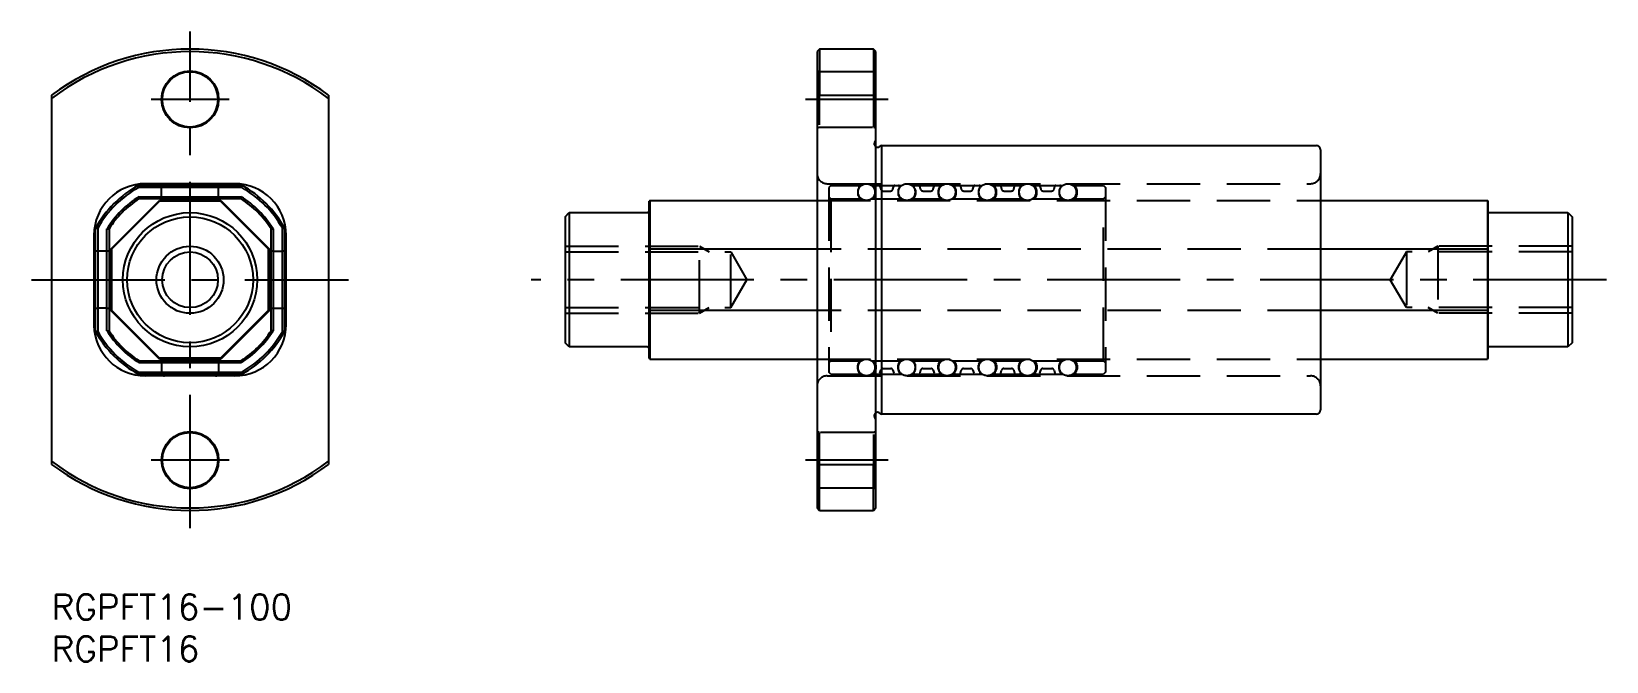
# Model space of a CAD drawing. Extents: x -2 to 185, y -8 to 67.
import ezdxf

# ---------------------------------------------------------------- set-up
doc = ezdxf.new("R2010")
doc.units = 0
doc.header["$LTSCALE"] = 0.5
doc.linetypes.add('CENTER', pattern=[50.8, 31.75, -6.35, 6.35, -6.35])
doc.linetypes.add('DASHED', pattern=[19.05, 12.7, -6.35])
for name, color, linetype in [('MSM_CENTER', 1, 'CENTER'), ('MSM_CONTINUOUS', 7, 'CONTINUOUS'), ('MSM_DASHED', 4, 'DASHED'), ('MSM_NARROW', 5, 'CONTINUOUS'), ('MSM_PART_NUMBER', 7, 'CONTINUOUS')]:
    doc.layers.add(name, color=color, linetype=linetype)
doc.styles.get("Standard").update_dxf_attribs({"font": 'txt.shx', "height": 3, "bigfont": 'bigfont.shx'})

msp = doc.modelspace()

# ---------------------------------------------------------------- linework, layer by layer
at = {"layer": 'MSM_CENTER'}
for p, q in [((16.5, 7.91), (16.5, 67.09)), ((21.15, 59), (11.85, 59)), ((99.69, 59), (89.85, 59)), ((-2.39, 37.5), (35.39, 37.5)), ((185.29, 37.5), (57.16, 37.5)), ((21.15, 16), (11.85, 16)), ((99.69, 16), (89.85, 16))]:
    msp.add_line(p, q, dxfattribs=at)
at = {"layer": 'MSM_CONTINUOUS'}
for p, q in [((91.52, 65), (91.22, 64.7)), ((91.22, 64.7), (91.22, 10.3)), ((97.92, 65), (91.52, 65)), ((91.52, 65), (91.52, 59.5)), ((98.22, 64.7), (97.92, 65)), ((97.92, 65), (97.92, 59.5)), ((98.22, 10.3), (98.22, 64.7)), ((0, 59.5), (0, 15.5)), ((33, 59.5), (33, 15.5)), ((91.52, 59.5), (91.22, 59.13)), ((91.52, 59.5), (97.92, 59.5)), ((98.22, 59.13), (97.92, 59.5)), ((98.88, 53.5), (98.62, 53.35)), ((98.88, 53.5), (150.72, 53.5)), ((98.88, 53.5), (98.88, 21.5)), ((151.22, 53), (151.22, 22)), ((21.82, 48.95), (11.18, 48.95)), ((7.05, 41.15), (12.85, 46.95)), ((10.34, 48.75), (22.66, 48.75)), ((10.34, 48.75), (10.35, 48.5)), ((22.65, 48.5), (10.35, 48.5)), ((10.42, 47.15), (10.43, 47.4)), ((22.58, 47.15), (10.42, 47.15)), ((10.43, 47.4), (22.57, 47.4)), ((12.86, 46.85), (12.85, 46.95)), ((12.85, 46.95), (20.15, 46.95)), ((20.14, 46.85), (20.15, 46.95)), ((20.15, 46.95), (25.95, 41.15)), ((22.58, 47.15), (22.57, 47.4)), ((22.65, 48.5), (22.66, 48.75)), ((71.29, 46.95), (71.19, 46.85)), ((71.29, 46.95), (91.22, 46.95)), ((71.29, 46.95), (71.29, 28.05)), ((151.22, 46.95), (171.09, 46.95)), ((171.19, 46.85), (171.09, 46.95)), ((171.09, 46.95), (171.09, 28.05)), ((12.86, 46.85), (7.15, 41.14)), ((20.14, 46.85), (12.86, 46.85)), ((25.85, 41.14), (20.14, 46.85)), ((61.19, 45), (61.69, 45.5)), ((61.69, 45.5), (70.99, 45.5)), ((61.69, 45.5), (61.69, 29.5)), ((71.19, 28.15), (71.19, 46.85)), ((171.19, 28.15), (171.19, 46.85)), ((171.19, 45.5), (180.69, 45.5)), ((180.69, 45.5), (181.19, 45)), ((180.69, 45.5), (180.69, 29.5)), ((5.25, 31.34), (5.25, 43.66)), ((5.25, 43.66), (5.5, 43.65)), ((5.5, 43.65), (5.5, 31.35)), ((6.6, 43.57), (6.85, 43.58)), ((6.6, 31.43), (6.6, 43.57)), ((6.85, 43.58), (6.85, 31.42)), ((26.15, 31.42), (26.15, 43.58)), ((26.15, 43.58), (26.4, 43.57)), ((26.4, 43.57), (26.4, 31.43)), ((27.5, 43.65), (27.75, 43.66)), ((27.5, 31.35), (27.5, 43.65)), ((27.75, 43.66), (27.75, 31.34)), ((61.19, 45), (61.19, 30)), ((181.19, 45), (181.19, 30)), ((5.05, 42.82), (5.05, 32.06)), ((27.95, 32.18), (27.95, 42.82)), ((7.05, 33.85), (7.05, 41.15)), ((7.05, 41.15), (7.15, 41.14)), ((7.15, 41.14), (7.15, 33.86)), ((25.85, 41.14), (25.95, 41.15)), ((25.85, 33.86), (25.85, 41.14)), ((25.95, 41.15), (25.95, 33.85)), ((71.29, 41.15), (71.19, 41.14)), ((91.22, 41.15), (71.29, 41.15)), ((171.09, 41.15), (151.22, 41.15)), ((171.09, 41.15), (171.19, 41.14)), ((7.05, 33.85), (7.15, 33.86)), ((12.85, 28.05), (7.05, 33.85)), ((7.15, 33.86), (12.86, 28.15)), ((20.14, 28.15), (25.85, 33.86)), ((25.95, 33.85), (20.15, 28.05)), ((25.95, 33.85), (25.85, 33.86)), ((71.29, 33.85), (71.19, 33.86)), ((91.22, 33.85), (71.29, 33.85)), ((171.09, 33.85), (151.22, 33.85)), ((171.09, 33.85), (171.19, 33.86)), ((5.5, 31.35), (5.25, 31.34)), ((6.6, 31.43), (6.85, 31.42)), ((26.4, 31.43), (26.15, 31.42)), ((27.75, 31.34), (27.5, 31.35)), ((61.69, 29.5), (61.19, 30)), ((70.99, 29.5), (61.69, 29.5)), ((180.69, 29.5), (171.19, 29.5)), ((181.19, 30), (180.69, 29.5)), ((10.35, 26.5), (10.34, 26.25)), ((10.35, 26.5), (22.65, 26.5)), ((10.42, 27.85), (22.58, 27.85)), ((10.42, 27.85), (10.43, 27.6)), ((22.57, 27.6), (10.43, 27.6)), ((12.86, 28.15), (12.85, 28.05)), ((20.15, 28.05), (12.85, 28.05)), ((20.14, 28.15), (12.86, 28.15)), ((20.15, 28.05), (20.14, 28.15)), ((22.57, 27.6), (22.58, 27.85)), ((22.65, 26.5), (22.66, 26.25)), ((71.29, 28.05), (71.19, 28.15)), ((71.29, 28.05), (91.22, 28.05)), ((151.22, 28.05), (171.09, 28.05)), ((171.19, 28.15), (171.09, 28.05)), ((22.66, 26.25), (10.34, 26.25)), ((21.88, 26.05), (11.18, 26.05)), ((98.62, 21.65), (98.88, 21.5)), ((150.72, 21.5), (98.88, 21.5)), ((91.52, 15.5), (91.22, 15.87)), ((91.52, 10), (91.52, 15.5)), ((91.52, 15.5), (97.92, 15.5)), ((98.22, 15.87), (97.92, 15.5)), ((97.92, 10), (97.92, 15.5)), ((91.22, 10.3), (91.52, 10)), ((91.52, 10), (97.92, 10)), ((97.92, 10), (98.22, 10.3))]:
    msp.add_line(p, q, dxfattribs=at)
for centre, radius in [((16.5, 59), 3.4), ((16.5, 59), 3.3), ((16.5, 37.5), 8), ((16.5, 37.5), 7.5), ((16.5, 37.5), 3.32), ((16.5, 16), 3.4), ((16.5, 16), 3.3)]:
    msp.add_circle(centre, radius, dxfattribs=at)
for centre, radius, start, end in [((16.5, 37.49), 27.51, 53.1379, 126.8621), ((16.5, 37.49), 27.2, 52.6626, 127.3374), ((98.42, 53.7), 0.4, 240, 300), ((150.72, 53), 0.5, 0, 90), ((11.18, 42.82), 6.13, 90, 180), ((13.47, 48.58), 0.374, 90, 152.311), ((19.53, 48.58), 0.374, 27.689, 90), ((21.82, 42.82), 6.13, 360, 90), ((16.5, 37.5), 12.83, 118.7119, 151.2881), ((16.5, 37.5), 12.6, 119.2148, 150.7852), ((16.5, 37.5), 11.61, 121.5278, 148.4722), ((16.5, 37.5), 11.4, 122.1973, 147.8027), ((13.47, 47.32), 0.374, 207.689, 270), ((19.53, 47.32), 0.374, 270, 332.311), ((16.5, 37.5), 11.61, 31.5278, 58.4722), ((16.5, 37.5), 11.4, 32.1973, 57.8027), ((16.5, 37.5), 12.6, 29.2148, 60.7852), ((16.5, 37.5), 12.83, 28.7119, 61.2881), ((70.99, 45.7), 0.2, 270, 0), ((5.42, 40.53), 0.374, 117.689, 180), ((6.68, 40.53), 0.374, 0, 62.311), ((26.32, 40.53), 0.374, 117.689, 180), ((27.58, 40.53), 0.374, 0, 62.311), ((5.42, 34.47), 0.374, 180, 242.311), ((6.68, 34.47), 0.374, 297.689, 0), ((26.32, 34.47), 0.374, 180, 242.311), ((27.58, 34.47), 0.374, 297.689, 0), ((11.18, 32.19), 6.14, 181.1332, 270.0085), ((21.82, 32.18), 6.13, 270.0006, 359.9994), ((16.5, 37.5), 12.83, 208.7119, 241.2881), ((16.5, 37.5), 12.6, 209.2148, 240.7852), ((16.5, 37.5), 11.61, 211.5278, 238.4722), ((16.5, 37.5), 11.4, 212.1973, 237.8027), ((16.5, 37.5), 11.61, 301.5278, 328.4722), ((16.5, 37.5), 11.4, 302.1973, 327.8027), ((16.5, 37.5), 12.6, 299.2148, 330.7852), ((16.5, 37.5), 12.83, 298.7119, 331.2881), ((70.99, 29.3), 0.2, 0, 90), ((13.47, 27.68), 0.374, 90, 152.311), ((19.53, 27.68), 0.374, 27.689, 90), ((13.47, 26.42), 0.374, 207.689, 270), ((19.53, 26.42), 0.374, 270, 332.311), ((98.42, 21.3), 0.4, 59.9553, 120), ((150.72, 22), 0.5, 270, 0), ((16.5, 37.5), 27.2, 232.6502, 307.3409), ((16.5, 37.5), 27.5, 233.1257, 306.8655)]:
    msp.add_arc(centre, radius, start, end, dxfattribs=at)
at = {"layer": 'MSM_DASHED'}
for p, q in [((91.46, 62.3), (91.22, 62.4)), ((97.98, 62.3), (91.46, 62.3)), ((91.46, 62.3), (91.46, 55.7)), ((98.22, 62.4), (97.98, 62.3)), ((97.98, 55.7), (97.98, 62.3)), ((91.22, 55.6), (91.46, 55.7)), ((91.46, 55.7), (97.98, 55.7)), ((97.98, 55.7), (98.22, 55.6)), ((98.08, 53.9), (98.22, 54.15)), ((92.42, 48.95), (150.02, 48.95)), ((13.1, 47.32), (13.1, 48.58)), ((19.9, 47.32), (19.9, 48.58)), ((91.22, 46.95), (151.22, 46.95)), ((92.85, 48.75), (92.6, 48.5)), ((92.6, 48.5), (92.6, 26.5)), ((92.85, 47.15), (92.6, 47.4)), ((92.85, 48.75), (96.5, 48.75)), ((92.85, 47.15), (96.5, 47.15)), ((92.85, 47.15), (92.85, 27.85)), ((96.06, 48.16), (96.06, 47.68)), ((96.24, 48.55), (96.1, 48.3)), ((96.1, 47.55), (96.33, 47.15)), ((97.7, 48.75), (101.3, 48.75)), ((97.7, 47.15), (101.3, 47.15)), ((97.93, 47.15), (98.16, 47.55)), ((98.16, 48.3), (98.01, 48.55)), ((98.2, 47.68), (98.2, 48.16)), ((98.7, 48.65), (98.8, 48.28)), ((99.06, 48.08), (100, 48.08)), ((100.26, 48.28), (100.36, 48.65)), ((100.86, 48.16), (100.86, 47.68)), ((101.04, 48.55), (100.9, 48.3)), ((100.9, 47.55), (101.13, 47.15)), ((102.5, 48.75), (106.1, 48.75)), ((102.5, 47.15), (106.1, 47.15)), ((102.91, 47.55), (102.68, 47.15)), ((102.76, 48.55), (102.91, 48.3)), ((102.94, 48.16), (102.94, 47.68)), ((103.55, 48.28), (103.45, 48.65)), ((103.81, 48.08), (104.8, 48.08)), ((105.06, 48.28), (105.16, 48.65)), ((105.66, 48.16), (105.66, 47.68)), ((105.84, 48.55), (105.7, 48.3)), ((105.7, 47.55), (105.93, 47.15)), ((107.3, 48.75), (110.9, 48.75)), ((107.3, 47.15), (110.9, 47.15)), ((107.53, 47.15), (107.76, 47.55)), ((107.76, 48.3), (107.61, 48.55)), ((107.8, 47.68), (107.8, 48.16)), ((108.3, 48.65), (108.4, 48.28)), ((108.66, 48.08), (109.53, 48.08)), ((109.79, 48.28), (109.89, 48.65)), ((110.46, 48.16), (110.46, 47.68)), ((110.64, 48.55), (110.5, 48.3)), ((110.5, 47.55), (110.73, 47.15)), ((112.1, 48.75), (115.7, 48.75)), ((112.1, 47.15), (115.7, 47.15)), ((112.33, 47.15), (112.56, 47.55)), ((112.56, 48.3), (112.41, 48.55)), ((112.6, 47.68), (112.6, 48.16)), ((113.1, 48.65), (113.2, 48.28)), ((113.46, 48.08), (114.4, 48.08)), ((114.66, 48.28), (114.76, 48.65)), ((115.26, 48.16), (115.26, 47.68)), ((115.44, 48.55), (115.3, 48.3)), ((115.3, 47.55), (115.53, 47.15)), ((116.9, 48.75), (120.5, 48.75)), ((116.9, 47.15), (120.5, 47.15)), ((117.13, 47.15), (117.36, 47.55)), ((117.36, 48.3), (117.21, 48.55)), ((117.4, 47.68), (117.4, 48.16)), ((117.76, 48.65), (117.86, 48.28)), ((118.12, 48.08), (119.2, 48.08)), ((119.46, 48.28), (119.56, 48.65)), ((120.06, 48.16), (120.06, 47.68)), ((120.24, 48.55), (120.1, 48.3)), ((120.1, 47.55), (120.33, 47.15)), ((121.7, 48.75), (125.35, 48.75)), ((121.7, 47.15), (125.35, 47.15)), ((121.93, 47.15), (122.16, 47.55)), ((122.16, 48.3), (122.01, 48.55)), ((122.2, 47.68), (122.2, 48.16)), ((125.35, 48.75), (125.6, 48.5)), ((125.35, 47.15), (125.6, 47.4)), ((125.35, 27.85), (125.35, 47.15)), ((125.6, 48.5), (125.6, 26.5)), ((61.19, 41.5), (77.19, 41.5)), ((77.19, 33.5), (77.19, 41.5)), ((77.19, 41.5), (78.36, 40.82)), ((165.19, 41.5), (164.02, 40.82)), ((165.19, 41.5), (165.19, 33.5)), ((181.19, 41.5), (165.19, 41.5)), ((6.68, 40.9), (5.42, 40.9)), ((26.32, 40.9), (27.58, 40.9)), ((61.19, 40.82), (80.94, 40.82)), ((80.94, 34.18), (80.94, 40.82)), ((80.94, 40.82), (82.86, 37.5)), ((151.22, 41.15), (91.22, 41.15)), ((161.44, 40.82), (159.52, 37.5)), ((161.44, 40.82), (161.44, 34.18)), ((181.19, 40.82), (161.44, 40.82)), ((80.94, 34.18), (82.86, 37.5)), ((161.44, 34.18), (159.52, 37.5)), ((6.68, 34.1), (5.42, 34.1)), ((26.32, 34.1), (27.58, 34.1)), ((61.19, 34.18), (80.94, 34.18)), ((77.19, 33.5), (78.36, 34.18)), ((151.22, 33.85), (91.22, 33.85)), ((181.19, 34.18), (161.44, 34.18)), ((165.19, 33.5), (164.02, 34.18)), ((61.19, 33.5), (77.19, 33.5)), ((181.19, 33.5), (165.19, 33.5)), ((13.1, 27.68), (13.1, 26.42)), ((19.9, 27.68), (19.9, 26.42)), ((91.22, 28.05), (151.22, 28.05)), ((92.85, 27.85), (92.6, 27.6)), ((92.85, 26.25), (92.6, 26.5)), ((92.85, 27.85), (96.5, 27.85)), ((96.06, 26.84), (96.06, 27.32)), ((96.1, 27.45), (96.33, 27.85)), ((96.24, 26.45), (96.1, 26.7)), ((97.7, 27.85), (101.3, 27.85)), ((97.93, 27.85), (98.16, 27.45)), ((98.16, 26.7), (98.01, 26.45)), ((98.2, 27.32), (98.2, 26.84)), ((98.7, 26.35), (98.8, 26.72)), ((99.06, 26.92), (100, 26.92)), ((100.26, 26.72), (100.36, 26.35)), ((100.86, 26.84), (100.86, 27.32)), ((100.9, 27.45), (101.13, 27.85)), ((101.04, 26.45), (100.9, 26.7)), ((102.5, 27.85), (106.1, 27.85)), ((102.91, 27.45), (102.68, 27.85)), ((102.76, 26.45), (102.91, 26.7)), ((102.94, 26.84), (102.94, 27.32)), ((103.55, 26.72), (103.45, 26.35)), ((103.81, 26.92), (104.8, 26.92)), ((105.06, 26.72), (105.16, 26.35)), ((105.66, 26.84), (105.66, 27.32)), ((105.7, 27.45), (105.93, 27.85)), ((105.84, 26.45), (105.7, 26.7)), ((107.3, 27.85), (110.9, 27.85)), ((107.53, 27.85), (107.76, 27.45)), ((107.76, 26.7), (107.61, 26.45)), ((107.8, 27.32), (107.8, 26.84)), ((108.3, 26.35), (108.4, 26.72)), ((108.66, 26.92), (109.53, 26.92)), ((109.79, 26.72), (109.89, 26.35)), ((110.46, 26.84), (110.46, 27.32)), ((110.5, 27.45), (110.73, 27.85)), ((110.64, 26.45), (110.5, 26.7)), ((112.1, 27.85), (115.7, 27.85)), ((112.33, 27.85), (112.56, 27.45)), ((112.56, 26.7), (112.41, 26.45)), ((112.6, 27.32), (112.6, 26.84)), ((113.1, 26.35), (113.2, 26.72)), ((113.46, 26.92), (114.4, 26.92)), ((114.66, 26.72), (114.76, 26.35)), ((115.26, 26.84), (115.26, 27.32)), ((115.3, 27.45), (115.53, 27.85)), ((115.44, 26.45), (115.3, 26.7)), ((116.9, 27.85), (120.5, 27.85)), ((117.13, 27.85), (117.36, 27.45)), ((117.36, 26.7), (117.21, 26.45)), ((117.4, 27.32), (117.4, 26.84)), ((117.76, 26.35), (117.86, 26.72)), ((118.12, 26.92), (119.2, 26.92)), ((119.46, 26.72), (119.56, 26.35)), ((120.06, 26.84), (120.06, 27.32)), ((120.1, 27.45), (120.33, 27.85)), ((120.24, 26.45), (120.1, 26.7)), ((121.7, 27.85), (125.35, 27.85)), ((121.93, 27.85), (122.16, 27.45)), ((122.16, 26.7), (122.01, 26.45)), ((122.2, 27.32), (122.2, 26.84)), ((125.35, 27.85), (125.6, 27.6)), ((125.6, 26.5), (125.35, 26.25)), ((92.42, 26.05), (150.02, 26.05)), ((92.85, 26.25), (96.5, 26.25)), ((97.7, 26.25), (101.3, 26.25)), ((102.5, 26.25), (106.1, 26.25)), ((107.3, 26.25), (110.9, 26.25)), ((112.1, 26.25), (115.7, 26.25)), ((116.9, 26.25), (120.5, 26.25)), ((121.7, 26.25), (125.35, 26.25)), ((98.22, 20.85), (98.08, 21.1)), ((91.46, 19.3), (91.22, 19.4)), ((97.98, 19.3), (91.46, 19.3)), ((91.46, 19.3), (91.46, 12.7)), ((98.22, 19.4), (97.98, 19.3)), ((97.98, 12.7), (97.98, 19.3)), ((91.22, 12.6), (91.46, 12.7)), ((91.46, 12.7), (97.98, 12.7)), ((97.98, 12.7), (98.22, 12.6))]:
    msp.add_line(p, q, dxfattribs=at)
for centre in [(97.1, 47.95), (101.9, 47.95), (106.7, 47.95), (111.5, 47.95), (116.3, 47.95), (121.1, 47.95), (97.1, 27.05), (101.9, 27.05), (106.7, 27.05), (111.5, 27.05), (116.3, 27.05), (121.1, 27.05)]:
    msp.add_circle(centre, 1, dxfattribs=at)
for centre, radius, start, end in [((98.42, 53.7), 0.4, 150, 240), ((92.42, 50.15), 1.2, 180, 270), ((150.02, 50.15), 1.2, 270, 0), ((13.47, 48.58), 0.374, 152.311, 180), ((13.47, 47.32), 0.374, 180, 207.689), ((19.53, 48.58), 0.374, 0, 27.689), ((19.53, 47.32), 0.374, 332.311, 0), ((96.33, 48.16), 0.267, 150, 180), ((96.33, 47.68), 0.267, 180, 210), ((96.13, 48.62), 0.133, 330, 90), ((98.13, 48.62), 0.133, 90, 210), ((97.93, 48.16), 0.267, 0, 30), ((97.93, 47.68), 0.267, 330, 0), ((98.57, 48.62), 0.133, 15, 90), ((99.06, 48.35), 0.267, 195, 270), ((100, 48.35), 0.267, 270, 345), ((100.48, 48.62), 0.133, 90, 165), ((101.13, 48.16), 0.267, 150, 180), ((101.13, 47.68), 0.267, 180, 210), ((100.93, 48.62), 0.133, 330, 90), ((102.88, 48.62), 0.133, 90, 210), ((102.68, 48.16), 0.267, 0, 30), ((102.68, 47.68), 0.267, 330, 0), ((103.32, 48.62), 0.133, 15, 90), ((103.81, 48.35), 0.267, 195, 270), ((104.8, 48.35), 0.267, 270, 345), ((105.28, 48.62), 0.133, 90, 165), ((105.93, 48.16), 0.267, 150, 180), ((105.93, 47.68), 0.267, 180, 210), ((105.73, 48.62), 0.133, 330, 90), ((107.73, 48.62), 0.133, 90, 210), ((107.53, 48.16), 0.267, 0, 30), ((107.53, 47.68), 0.267, 330, 0), ((108.17, 48.62), 0.133, 15, 90), ((108.66, 48.35), 0.267, 195, 270), ((109.53, 48.35), 0.267, 270, 345), ((110.01, 48.62), 0.133, 90, 165), ((110.73, 48.16), 0.267, 150, 180), ((110.73, 47.68), 0.267, 180, 210), ((110.53, 48.62), 0.133, 330, 90), ((112.53, 48.62), 0.133, 90, 210), ((112.33, 48.16), 0.267, 0, 30), ((112.33, 47.68), 0.267, 330, 0), ((112.97, 48.62), 0.133, 15, 90), ((113.46, 48.35), 0.267, 195, 270), ((114.4, 48.35), 0.267, 270, 345), ((114.88, 48.62), 0.133, 90, 165), ((115.53, 48.16), 0.267, 150, 180), ((115.53, 47.68), 0.267, 180, 210), ((115.33, 48.62), 0.133, 330, 90), ((117.33, 48.62), 0.133, 90, 210), ((117.13, 48.16), 0.267, 0, 30), ((117.13, 47.68), 0.267, 330, 0), ((117.63, 48.62), 0.133, 15, 90), ((118.12, 48.35), 0.267, 195, 270), ((119.2, 48.35), 0.267, 270, 345), ((119.68, 48.62), 0.133, 90, 165), ((120.33, 48.16), 0.267, 150, 180), ((120.33, 47.68), 0.267, 180, 210), ((120.13, 48.62), 0.133, 330, 90), ((122.13, 48.62), 0.133, 90, 210), ((121.93, 48.16), 0.267, 0, 30), ((121.93, 47.68), 0.267, 330, 0), ((5.42, 40.53), 0.374, 90, 117.689), ((6.68, 40.53), 0.374, 62.311, 90), ((26.32, 40.53), 0.374, 90, 117.689), ((27.58, 40.53), 0.374, 62.311, 90), ((5.42, 34.47), 0.374, 242.311, 270), ((6.68, 34.47), 0.374, 270, 297.689), ((26.32, 34.47), 0.374, 242.311, 270), ((27.58, 34.47), 0.374, 270, 297.689), ((13.47, 27.68), 0.374, 152.311, 180), ((13.47, 26.42), 0.374, 180, 207.689), ((19.53, 27.68), 0.374, 0, 27.689), ((19.53, 26.42), 0.374, 332.311, 0), ((96.33, 27.32), 0.267, 150, 180), ((96.33, 26.84), 0.267, 180, 210), ((96.13, 26.38), 0.133, 270, 30), ((98.13, 26.38), 0.133, 150, 270), ((97.93, 27.32), 0.267, 0, 30), ((97.93, 26.84), 0.267, 330, 0), ((98.57, 26.38), 0.133, 270, 345), ((99.06, 26.65), 0.267, 90, 165), ((100, 26.65), 0.267, 15, 90), ((100.48, 26.38), 0.133, 195, 270), ((101.13, 27.32), 0.267, 150, 180), ((101.13, 26.84), 0.267, 180, 210), ((100.93, 26.38), 0.133, 270, 30), ((102.88, 26.38), 0.133, 150, 270), ((102.68, 27.32), 0.267, 0, 30), ((102.68, 26.84), 0.267, 330, 0), ((103.32, 26.38), 0.133, 270, 345), ((103.81, 26.65), 0.267, 90, 165), ((104.8, 26.65), 0.267, 15, 90), ((105.28, 26.38), 0.133, 195, 270), ((105.93, 27.32), 0.267, 150, 180), ((105.93, 26.84), 0.267, 180, 210), ((105.73, 26.38), 0.133, 270, 30), ((107.73, 26.38), 0.133, 150, 270), ((107.53, 27.32), 0.267, 0, 30), ((107.53, 26.84), 0.267, 330, 0), ((108.17, 26.38), 0.133, 270, 345), ((108.66, 26.65), 0.267, 90, 165), ((109.53, 26.65), 0.267, 15, 90), ((110.01, 26.38), 0.133, 195, 270), ((110.73, 27.32), 0.267, 150, 180), ((110.73, 26.84), 0.267, 180, 210), ((110.53, 26.38), 0.133, 270, 30), ((112.53, 26.38), 0.133, 150, 270), ((112.33, 27.32), 0.267, 0, 30), ((112.33, 26.84), 0.267, 330, 0), ((112.97, 26.38), 0.133, 270, 345), ((113.46, 26.65), 0.267, 90, 165), ((114.4, 26.65), 0.267, 15, 90), ((114.88, 26.38), 0.133, 195, 270), ((115.53, 27.32), 0.267, 150, 180), ((115.53, 26.84), 0.267, 180, 210), ((115.33, 26.38), 0.133, 270, 30), ((117.33, 26.38), 0.133, 150, 270), ((117.13, 27.32), 0.267, 0, 30), ((117.13, 26.84), 0.267, 330, 0), ((117.63, 26.38), 0.133, 270, 345), ((118.12, 26.65), 0.267, 90, 165), ((119.2, 26.65), 0.267, 15, 90), ((119.68, 26.38), 0.133, 195, 270), ((120.33, 27.32), 0.267, 150, 180), ((120.33, 26.84), 0.267, 180, 210), ((120.13, 26.38), 0.133, 270, 30), ((122.13, 26.38), 0.133, 150, 270), ((121.93, 27.32), 0.267, 0, 30), ((121.93, 26.84), 0.267, 330, 0), ((92.42, 24.85), 1.2, 90, 180), ((150.02, 24.85), 1.2, 360, 90), ((98.42, 21.3), 0.4, 120, 210)]:
    msp.add_arc(centre, radius, start, end, dxfattribs=at)
at = {"layer": 'MSM_NARROW'}
msp.add_circle((16.5, 37.5), 4, dxfattribs=at)

# ---------------------------------------------------------------- texts
at = {"layer": 'MSM_PART_NUMBER'}
for s, p in [('RGPFT16-100', (0, -3)), ('RGPFT16', (0, -8))]:
    msp.add_text(s, height=3, dxfattribs=at).set_placement(p)

doc.saveas('drawing.dxf')
